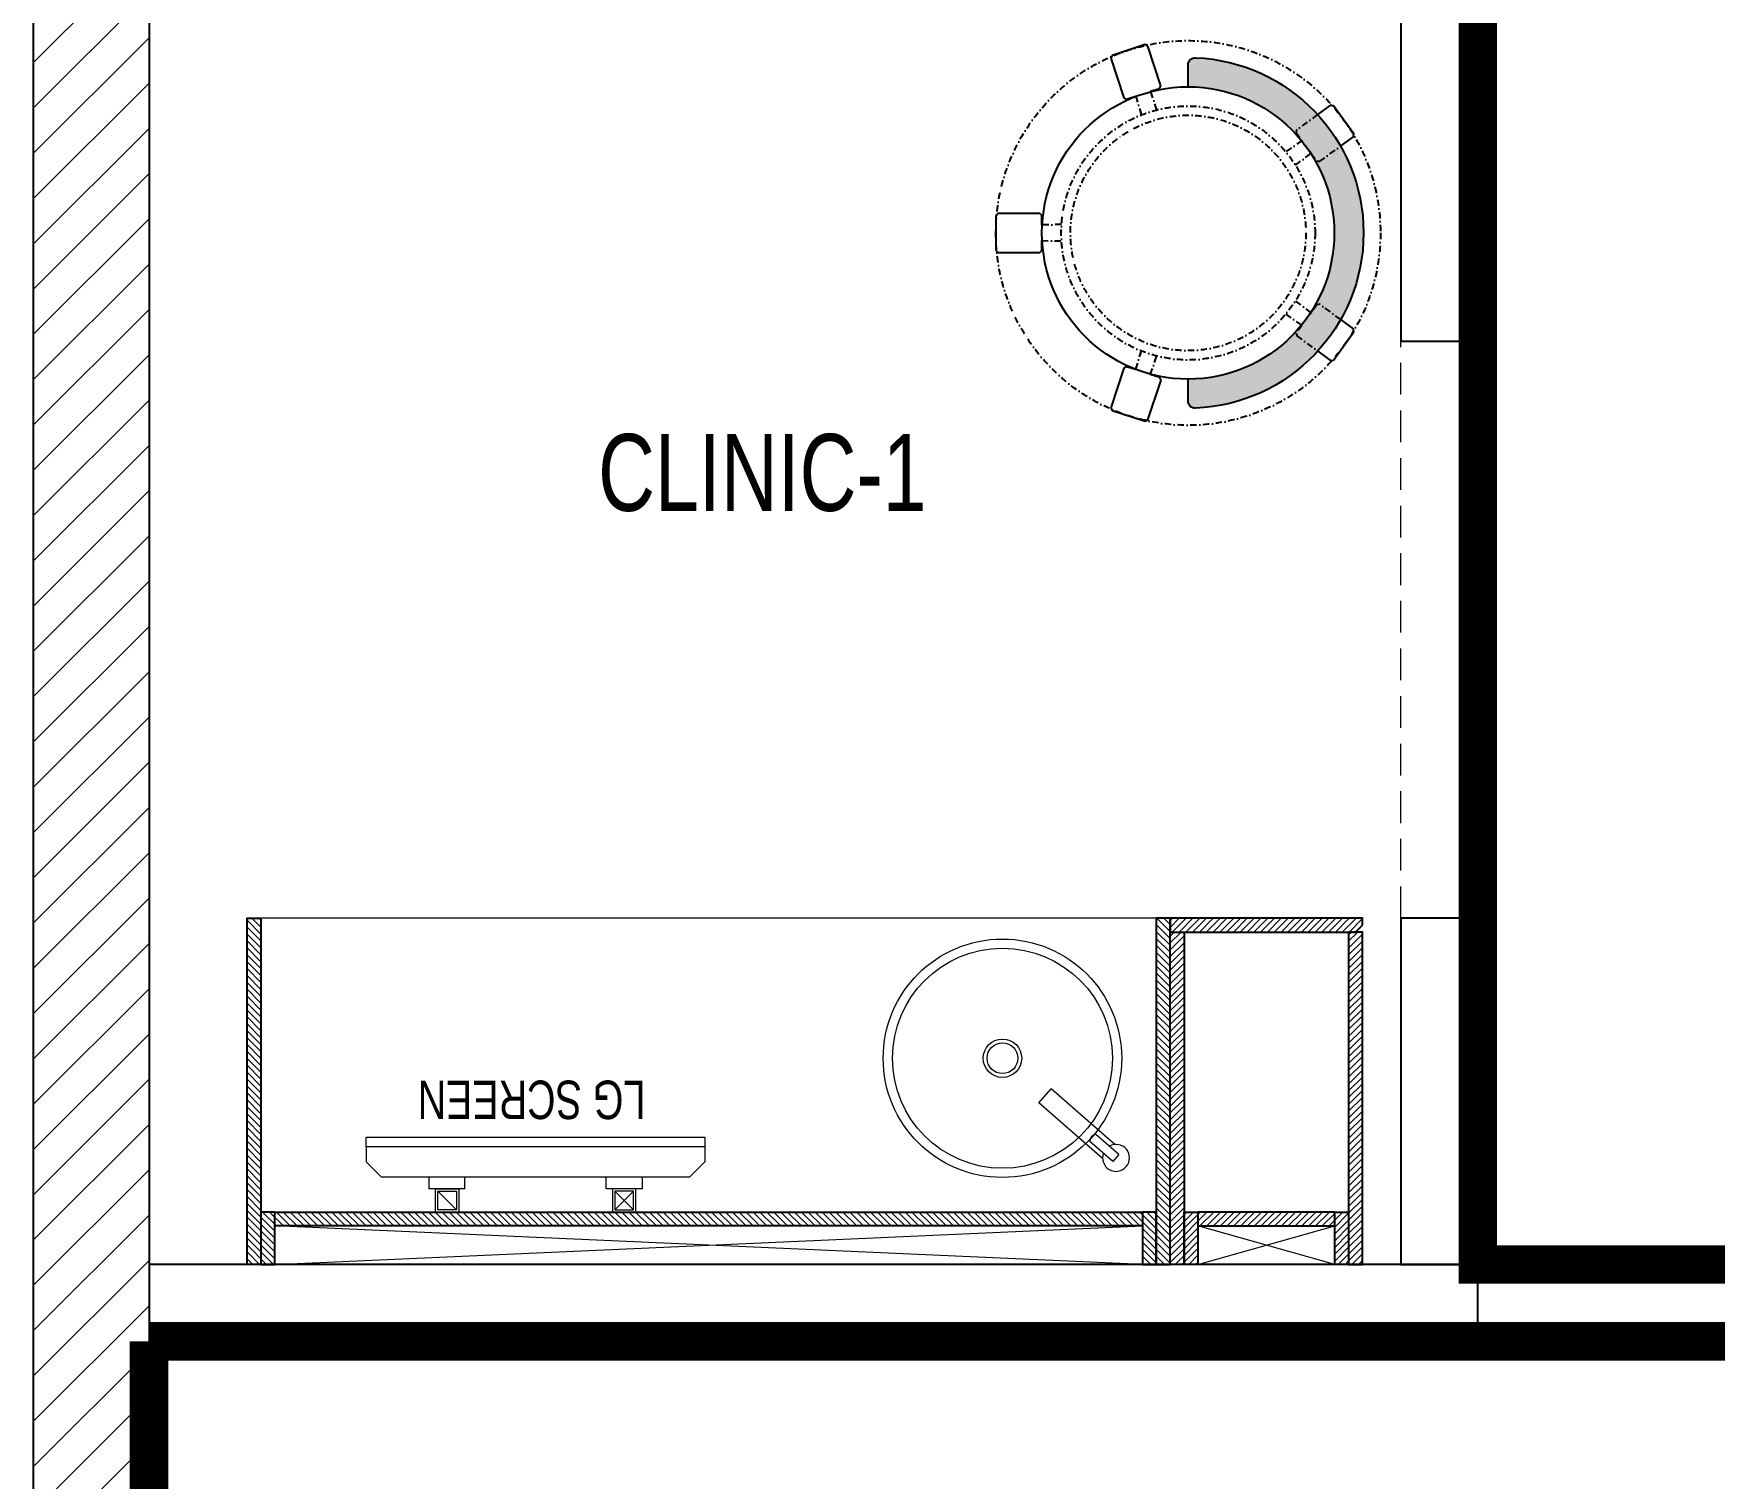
# Model space of a CAD drawing. Header units: feet. Extents: x 3504070 to 3509022, y -4902705 to -4880747.
# Drawn here: x 3504177 to 3506362, y -4887402 to -4885524 of the extents above; entities that cross this region are included whole.
import ezdxf

# ---------------------------------------------------------------- set-up
doc = ezdxf.new("R2010")
doc.units = ezdxf.units.FT
doc.header["$LTSCALE"] = 33
doc.header["$MEASUREMENT"] = 0
for name, pattern in [('a_p6_plan_L18$0$HIDDEN', [0.375, 0.25, -0.125]), ('ACAD_ISO03W100', [30, 12, -18]), ('DASHDOT2', [0.5, 0.25, -0.125, 0, -0.125])]:
    doc.linetypes.add(name, pattern=pattern)
doc.layers.add('A-WALL', color=1, linetype='Continuous')
for name, color, linetype, lineweight in [('Floor-Unit', 1, 'Continuous', 13), ('HATCH', 9, 'Continuous', 9), ('LENS-DIM', 252, 'Continuous', 5), ('LENS-FURNITURE', 13, 'Continuous', 9), ('LENS-PARTITION', 21, 'Continuous', 25), ('LENS-TEXT', 31, 'Continuous', 5), ('LENS_CURTAIN', 5, 'a_p6_plan_L18$0$HIDDEN', 9), ('LK-FF&E WALL', 1, 'Continuous', 9), ('LK-FLUTTED FINISH', 20, 'Continuous', 30), ('LK-IT', 3, 'Continuous', 18), ('LK-MIRROR', 133, 'Continuous', 13), ('LK-TILES FINISH', 251, 'Continuous', 5), ('LN-ELEVATION-1', 81, 'Continuous', 25), ('LN-ELEVATION-2', 103, 'Continuous', 20), ('LN-ELEVATION-3', 125, 'Continuous', 18), ('LN-HATCH', 251, 'Continuous', 0), ('TV', 92, 'Continuous', 18)]:
    doc.layers.add(name, color=color, linetype=linetype, lineweight=lineweight)
doc.styles.add('LK TXT', font='GILC____.TTF', dxfattribs={"height": 100})
doc.styles.get("Standard").update_dxf_attribs({"font": 'GILC____.TTF'})
pattern_1 = [(44.99999999999998, (35858.5, -100655.3575484328), (-4.419417382415918, 4.419417382415923), [])]

# ---------------------------------------------------------------- blocks, each defined once
blk = doc.blocks.new('A$Ce9e9bd8f')
at = {"layer": 'LN-HATCH'}
h = blk.add_hatch(dxfattribs=at)
h.set_pattern_fill('ANSI31', color=256, scale=333, angle=180)
h.set_pattern_definition([(225, (-6862226.830571342, 5277480.60623261), (29.43331976689004, -29.43331976689005), [])])
h.paths.add_polyline_path([(150, -4833.598860298284), (0, -4833.598860298284), (0, -10408.59886029828), (150, -10408.59886029828)])
h.paths.add_polyline_path([(150, 831.4011397017166), (0, 831.4011397017166), (0, -4048.598860298283), (150, -4048.598860298283)])
h.paths.add_polyline_path([(150, 2469.401139701717), (0, 2469.401139701717), (0, 1621.401139701716), (150, 1621.401139701716)])
h.paths.add_polyline_path([(150, 4581.401139701717), (0, 4581.401139701717), (0, 3259.401139701717), (150, 3259.401139701717)])
at = {"layer": 'A-WALL'}
blk.add_lwpolyline([(0, 831.4011397017166), (150, 831.4011397017166), (150, -4048.598860298283), (0, -4048.598860298283)], close=True, dxfattribs=at)
blk = doc.blocks.new('CLINIC - MOP CLOSET')
at = {"layer": 'LN-HATCH', "ltscale": 0.5}
h = blk.add_hatch(dxfattribs=at)
h.set_pattern_fill('ANSI31', color=256, scale=50, angle=360)
h.set_pattern_definition(pattern_1)
h.paths.add_polyline_path([(-106.3595435724128, 216), (-124.3595435724128, 216), (-124.3595435724128, -216), (-106.3595435724128, -216)])
h = blk.add_hatch(dxfattribs=at)
h.set_pattern_fill('ANSI31', color=256, scale=50, angle=360)
h.set_pattern_definition(pattern_1)
h.paths.add_polyline_path([(-106.3595435724128, 216), (-88.35954357241282, 216), (-88.35954357241282, 148), (-106.3595435724128, 148)])
h = blk.add_hatch(dxfattribs=at)
h.set_pattern_fill('ANSI31', color=256, scale=50, angle=360)
h.set_pattern_definition(pattern_1)
h.paths.add_polyline_path([(89.64045642758717, 216), (107.6404564275872, 216), (107.6404564275872, 148), (89.64045642758717, 148)])
h = blk.add_hatch(dxfattribs=at)
h.set_pattern_fill('ANSI31', color=256, scale=50, angle=360)
h.set_pattern_definition(pattern_1)
h.paths.add_polyline_path([(107.6404564275872, 216), (125.6404564275872, 216), (125.6404564275872, -216), (107.6404564275872, -216)])
h = blk.add_hatch(dxfattribs=at)
h.set_pattern_fill('ANSI31', color=256, scale=50, angle=360)
h.set_pattern_definition(pattern_1)
h.paths.add_polyline_path([(-88.35954357241282, 148), (89.64045642758717, 148), (89.64045642758717, 166), (-88.35954357241282, 166)])
h = blk.add_hatch(dxfattribs=at)
h.set_pattern_fill('ANSI31', color=256, scale=50, angle=360)
h.set_pattern_definition([(44.99999999999998, (35894.5, -101037.3575484328), (-4.419417382415918, 4.419417382415923), [])])
h.paths.add_polyline_path([(-115.3595435724055, -216), (-124.3595435724128, -225), (-124.3595435724128, -234), (125.6404564275872, -234), (125.6404564275872, -216)])
at = {"layer": 'LN-ELEVATION-1', "ltscale": 0.5}
for points in [[(-106.3595435724128, 216), (-124.3595435724128, 216), (-124.3595435724128, -216), (-106.3595435724128, -216)], [(-106.3595435724128, 216), (-88.35954357241282, 216), (-88.35954357241282, 148), (-106.3595435724128, 148)], [(89.64045642758717, 216), (107.6404564275872, 216), (107.6404564275872, 148), (89.64045642758717, 148)], [(107.6404564275872, 216), (125.6404564275872, 216), (125.6404564275872, -216), (107.6404564275872, -216)], [(-88.35954357241282, 148), (89.64045642758717, 148), (89.64045642758717, 166), (-88.35954357241282, 166)], [(-124.3595435724128, -225), (-124.3595435724128, -234), (125.6404564275872, -234), (125.6404564275872, -216), (-115.3595435724128, -216)]]:
    blk.add_lwpolyline(points, close=True, dxfattribs=at)
at = {"layer": 'LN-HATCH', "ltscale": 0.5}
for p, q in [((89.64045642758717, 216), (-88.35954357241282, 166)), ((-88.35954357241282, 216), (89.64045642758717, 166))]:
    blk.add_line(p, q, dxfattribs=at)
blk = doc.blocks.new('rtf')
at = {"color": 0, "linetype": 'ByBlock', "lineweight": -2}
for p, q in [((16412.5253540573, -172798.8148984113), (16452.40026456733, -172798.8148984113)), ((16412.5253540573, -172810.8148984113), (16412.5253540573, -172798.8148984113)), ((16412.5253540573, -172810.8148984113), (16452.40026456733, -172810.8148984113)), ((16425.26329468148, -172793.1007600746), (16535.26329468148, -172793.1007600746)), ((16535.26329468148, -172793.1007600746), (16535.26329468148, -172817.1007600746)), ((16425.26329468148, -172817.1007600746), (16535.26329468148, -172817.1007600746))]:
    blk.add_line(p, q, dxfattribs=at)
for centre, radius, start, end in [((16412.5253540573, -172805.1007600746), 17.5, 21.05058810897431, 340.9421780194656), ((16444.53660690578, -172804.8148984114), 9.891264419597851, 322.656233941354, 37.34376605891414)]:
    blk.add_arc(centre, radius, start, end, dxfattribs=at)
blk = doc.blocks.new('dsg')
at = {"color": 0, "linetype": 'ByBlock', "lineweight": -2}
for radius in [155, 143, 25, 20]:
    blk.add_circle((11491.5035008227, -171102.5847399924), radius, dxfattribs=at)
blk.add_blockref('rtf', (-5117.472106590168, 1702.9323767405), dxfattribs=at)
blk = doc.blocks.new('CLINIC - CABINET SINK')
at = {"layer": 'LN-HATCH', "ltscale": 0.5}
h = blk.add_hatch(dxfattribs=at)
h.set_pattern_fill('ANSI31', color=256, scale=2)
h.set_pattern_definition([(45, (4052861.500382861, 1708016.355767586), (-4.490128060534575, 4.490128060534575), [])])
h.paths.add_polyline_path([(-563.359543572413, 156.9999999999999), (564.640456427587, 156.9999999999999), (564.640456427587, 174.9999999999999), (-563.359543572413, 174.9999999999999)])
h.paths.add_polyline_path([(582.6404564275867, 225), (600.6404564275867, 225), (600.6404564275867, -225), (582.6404564275867, -225)])
h.paths.add_polyline_path([(564.640456427587, 225), (582.6404564275867, 225), (582.6404564275867, 156.9999999999999), (564.640456427587, 156.9999999999999)])
h.paths.add_polyline_path([(-581.359543572413, 225), (-599.359543572413, 225), (-599.359543572413, -225), (-581.359543572413, -225)])
h.paths.add_polyline_path([(-581.359543572413, 225), (-563.359543572413, 225), (-563.359543572413, 156.9999999999999), (-581.359543572413, 156.9999999999999)])
at = {"layer": 'LN-ELEVATION-1', "ltscale": 0.5}
for points in [[(-581.359543572413, 225), (-599.359543572413, 225), (-599.359543572413, -225), (-581.359543572413, -225)], [(-581.359543572413, 225), (-563.359543572413, 225), (-563.359543572413, 156.9999999999999), (-581.359543572413, 156.9999999999999)], [(564.640456427587, 225), (582.6404564275867, 225), (582.6404564275867, 156.9999999999999), (564.640456427587, 156.9999999999999)], [(582.6404564275867, 225), (600.6404564275867, 225), (600.6404564275867, -225), (582.6404564275867, -225)], [(-563.359543572413, 156.9999999999999), (564.640456427587, 156.9999999999999), (564.640456427587, 174.9999999999999), (-563.359543572413, 174.9999999999999)]]:
    blk.add_lwpolyline(points, close=True, dxfattribs=at)
at = {"layer": 'LN-ELEVATION-2', "ltscale": 0.5}
blk.add_line((582.6404564275867, -225), (-581.359543572413, -225), dxfattribs=at)
at = {"layer": 'LN-HATCH', "ltscale": 0.5}
for p, q in [((564.640456427587, 225), (-563.359543572413, 174.9999999999999)), ((-563.359543572413, 225), (564.640456427587, 174.9999999999999))]:
    blk.add_line(p, q, dxfattribs=at)
at = {"layer": 'LN-ELEVATION-3', "xscale": -1, "rotation": 41.1558274151866}
blk.add_blockref('dsg', (-103569.3304926871, 136346.6509754679), dxfattribs=at)
blk = doc.blocks.new('CLINIC SCREEN')
at = {"layer": 'TV'}
for p, q in [((-103.1090284836336, 42.85441964946222), (-127.4114311772946, 18.55201695591665)), ((-127.4114311772946, 42.85441964946222), (-103.1090284836336, 18.55201695591665)), ((102.7052824410566, 42.85441964946222), (127.007685134602, 18.55201695591665))]:
    blk.add_line(p, q, dxfattribs=at)
at = {"layer": 'TV', "ltscale": 12}
for p, q in [((-220.0000000000082, -19.41163062257681), (-200.5883693773149, 0)), ((200.5883693773149, 0), (-200.5883693773149, 0)), ((-138.5315413423604, 0), (-138.5315413423604, 15.514207008644)), ((-138.5315413423604, 15.514207008644), (-91.98892031613741, 15.514207008644)), ((-91.98892031613741, 15.514207008644), (-91.98892031613741, 0)), ((91.98892031610741, 15.514207008644), (91.98892031610741, 0)), ((91.98892031610741, 15.514207008644), (138.5315413423595, 15.514207008644)), ((138.5315413423595, 0), (138.5315413423595, 15.514207008644)), ((219.9999999999918, -19.41163062257681), (200.5883693773149, 0)), ((-220.0000000000082, -38.82326124538668), (-220.0000000000082, -19.41163062257681)), ((219.9999999999918, -38.82326124538668), (219.9999999999918, -19.41163062257681))]:
    blk.add_line(p, q, dxfattribs=at)
at = {"layer": 'TV'}
for points in [[(-130.4492315140169, 15.51421661919448), (-100.0712281470269, 15.51421661919448), (-100.0712281470269, 45.89221998606814), (-130.4492315140169, 45.89221998606814)], [(130.0454854713243, 15.51421661919448), (99.66748210433435, 15.51421661919448), (99.66748210433435, 45.89221998606814), (130.0454854713243, 45.89221998606814)], [(-127.4114311772946, 18.55201695591665), (-103.1090284836336, 18.55201695591665), (-103.1090284836336, 42.85441964946222), (-127.4114311772946, 42.85441964946222)], [(127.007685134602, 18.55201695591665), (102.7052824410566, 18.55201695591665), (102.7052824410566, 42.85441964946222), (127.007685134602, 42.85441964946222)]]:
    blk.add_lwpolyline(points, close=True, dxfattribs=at)
at = {"layer": 'TV', "ltscale": 12}
blk.add_lwpolyline([(-220.0000000000082, -51.71278328332107), (-220.0000000000082, -38.82326124538668), (219.9999999999918, -38.82326124538668), (219.9999999999918, -51.71278328332107)], close=True, dxfattribs=at)
at = {"layer": 'Floor-Unit', "color": 0, "ltscale": 2, "insert": (5.199680584678389, -100.4085774972336), "char_height": 50, "attachment_point": 5}
blk.add_mtext_dynamic_manual_height_columns('LG SCREEN', width=466.4796511627907, gutter_width=12.5, heights=[0], dxfattribs=at)
blk = doc.blocks.new('DR STOOL')
at = {"layer": 'HATCH'}
h = blk.add_hatch(dxfattribs=at)
h.set_pattern_fill('ANSI36', color=250, angle=-90.00000000000001)
h.set_pattern_definition([(315, (-227.8099174643867, 917.3997257252777), (6.173926083235043, -1.683798022700468), [7.9375, -1.587499999999999, 0, -1.587499999999999])])
edge = h.paths.add_edge_path()
edge.add_line((-190.0000000041909, 4.511094e-10), (-218.6899174675346, 4.511094e-10))
edge.add_arc((-218.6899174670689, 9.120000000388245), 9.119999999940092, 177.6119845363388, 269.9999999996136, ccw=False)
edge.add_arc((-1.8626451e-09, 3.565219e-10), 228.000000002257, 2.3880154632688004, 177.6119845367313, ccw=False)
edge.add_arc((218.6899174633436, 9.120000000497384), 9.120000000051716, -90.00000000034493, 2.3880154629299, ccw=False)
edge.add_line((218.6899174633436, 4.511094e-10), (190, 4.511094e-10))
edge.add_arc((-1.8626451e-09, 4.511094e-10), 190.000000001979, -1.27e-14, 180)
at = {"layer": 'LN-ELEVATION-1', "color": 1, "ltscale": 100}
for p, q in [((-128.6221585394814, 215.4841044476634), (-165.2704676063731, 189.0243927398114)), ((-124.7228340068832, 214.8545704018979), (-128.6221585394814, 215.4841044476634)), ((-112.6981821293011, 198.1996966340157), (-124.7228340068832, 214.8545704018979)), ((124.7553772013634, 214.9803744515593), (112.5488144652918, 198.2845540212292)), ((128.7014972954057, 215.5933048763618), (124.7553772013634, 214.9803744515593)), ((128.7014972954057, 215.5933048763618), (124.7553772013634, 214.9803744515593)), ((165.1911288509145, 188.915192311113), (128.7014972954057, 215.5933048763618)), ((165.1911288509145, 188.915192311113), (128.7014972954057, 215.5933048763618)), ((-165.2704676063731, 189.0243927398114), (-165.9069543029182, 185.0820035930228)), ((-165.9069543029182, 185.0820035930228), (-153.8003208162263, 168.3135803133482)), ((153.6734594982117, 168.4294150282658), (165.7973639420234, 185.0121775862135)), ((165.7973639420234, 185.0121775862135), (165.1911288509145, 188.915192311113)), ((165.7973639420234, 185.0121775862135), (165.1911288509145, 188.915192311113)), ((-191.2928382232785, -35.45407700946089), (-242.9550312487409, -52.24013893969095)), ((-187.9259491492994, -37.1695928365807), (-191.2928382232785, -35.45407700946089)), ((-184.1424400564283, -48.81403796559607), (-187.9259491492994, -37.1695928365807)), ((188.0651108901948, -36.96233201187715), (184.0504167033359, -49.19388854173303)), ((191.3981811110861, -35.27656588272658), (188.0651108901948, -36.96233201187715)), ((243.0100176925771, -52.21682526778022), (191.3981811110861, -35.27656588272658)), ((-242.9550312487409, -52.24013893969095), (-244.7482102331705, -55.75945052818861)), ((-244.7482102331705, -55.75945052818861), (-230.7800458371639, -98.74904560100549)), ((230.715890809428, -98.7280946081737), (244.8123673382215, -55.78040257930116)), ((244.8123673382215, -55.78040257930116), (243.0100176925771, -52.21682526778022)), ((-227.2218665438704, -100.5620286722478), (-175.5596735184081, -83.7759667420105)), ((-173.8639617776498, -80.4479453730819), (-177.8421125086024, -68.2044548037811)), ((-175.5596735184081, -83.7759667420105), (-173.8639617776498, -80.4479453730819)), ((177.6922140880488, -68.56540505095472), (173.8739495249465, -80.1985000452405)), ((173.8739495249465, -80.1985000452405), (175.5794035866856, -83.5704969359358)), ((175.5794035866856, -83.5704969359358), (227.1912401677109, -100.5107563209894)), ((-230.7800458371639, -98.74904560100549), (-227.2218665438704, -100.5620286722478)), ((227.1912401677109, -100.5107563209894), (230.715890809428, -98.7280946081737)), ((-22.72193054761737, -190.2142363802995), (-25.39390889601782, -192.886214728569)), ((-25.39390889601782, -192.886214728569), (-25.39390889601782, -247.2070584567482)), ((-10.47823652112856, -190.2142363802995), (-22.72193054761737, -190.2142363802995)), ((22.78362171910703, -190.2142363802995), (9.910054048988968, -190.2142363802995)), ((25.42475448176265, -192.8553691428751), (22.78362171910703, -190.2142363802995)), ((25.42475448176265, -247.1762128710543), (25.42475448176265, -192.8553691428751)), ((-25.39390889601782, -247.2070584567482), (-22.60096735274419, -250)), ((-22.60096735274419, -250), (22.60096735274419, -250)), ((22.60096735274419, -250), (25.42475448176265, -247.1762128710543))]:
    blk.add_line(p, q, dxfattribs=at)
at = {"layer": 'LN-ELEVATION-1', "linetype": 'DASHDOT2'}
for p, q in [((-92.92521573789418, 170.8129362839827), (-112.6981821293011, 198.1996966340157)), ((112.5488144652918, 198.2845540212292), (92.69529851106927, 171.1294289919315)), ((-153.8003208162263, 168.3135803133482), (-134.1093360339291, 141.0403694751003)), ((-103.4542870586738, 159.9154408004979), (-93.52748446213081, 167.0824927485227)), ((-88.15393704269081, 139.4771787207864), (-103.4542870586738, 159.9154408004979)), ((-93.52748446213081, 167.0824927485227), (-92.92521573789418, 170.8129362839827)), ((103.6608748426661, 159.8406005539291), (88.19885099539533, 139.4487815762331)), ((92.69529851106927, 171.1294289919315), (93.26858203159645, 167.4385604566923)), ((93.26858203159645, 167.4385604566923), (103.6608748426661, 159.8406005539291)), ((133.7372852512635, 141.1612321265929), (153.6734594982117, 168.4294150282658)), ((-134.1093360339291, 141.0403694751003), (-130.4219571123831, 140.4450534014686)), ((-130.4219571123831, 140.4450534014686), (-119.9844727469608, 147.9808124662595)), ((-119.9844727469608, 147.9808124662595), (-105.3687285655178, 126.9741353208374)), ((105.4096150295809, 126.94019481352), (120.1194891873747, 147.8074627162714)), ((120.1194891873747, 147.8074627162714), (130.0033113472163, 140.5812532722048)), ((130.0033113472163, 140.5812532722048), (133.7372852512635, 141.1612321265929)), ((-159.954806596972, -40.49024384317454), (-184.1424400564283, -48.81403796559607)), ((184.0504167033359, -49.19388854173303), (159.8786162491887, -40.79004861696012)), ((-177.8421125086024, -68.2044548037811), (-153.4148110738024, -60.73628028803068)), ((153.3006618716754, -61.02382378749462), (177.6922140880488, -68.56540505095472)), ((-10.92024635523557, -164.6382343793375), (-10.47823652112856, -190.2142363802995)), ((9.910054048988968, -190.2142363802995), (10.35584833659231, -164.674698740353))]:
    blk.add_line(p, q, dxfattribs=at)
at = {"layer": 'LN-ELEVATION-1', "color": 1, "ltscale": 100}
blk.add_lwpolyline([(-190.0000000023283, 0), (-218.6899174656719, 0, -0.4264743413925903), (-227.8019973598421, 9.5, -0.959166304662544), (227.8019973593764, 9.5, -0.4264743413925903), (218.6899174647406, 0), (190.0000000013969, 0)], format="xyb", dxfattribs=at)
at = {"layer": 'LN-ELEVATION-1', "linetype": 'DASHDOT2'}
for radius in [250, 165, 153]:
    blk.add_circle((0, 0), radius, dxfattribs=at)
at = {"layer": 'LN-ELEVATION-1', "color": 1, "ltscale": 100}
blk.add_circle((0, 0), 190, dxfattribs=at)

msp = doc.modelspace()

# ---------------------------------------------------------------- linework, layer by layer
at = {"layer": 'LENS-PARTITION'}
for points in [[(3505954.774950437, -4884623.737150934), (3505954.774950437, -4885923.737150934), (3506054.774950437, -4885923.737150934), (3506054.774950437, -4884623.737150934)], [(3505954.774950437, -4886673.737150935), (3505954.774950437, -4887123.737150934), (3506054.774950437, -4887123.737150934), (3506054.774950437, -4886673.737150935)], [(3506054.774950437, -4887123.737150934), (3504327.274950437, -4887123.737150934), (3504327.274950437, -4887223.737150934), (3506054.774950437, -4887223.737150934)]]:
    msp.add_lwpolyline(points, close=True, dxfattribs=at)
at = {"layer": 'LENS_CURTAIN', "ltscale": 5}
for points in [[(3505954.774950437, -4886673.737150935), (3505954.774950437, -4885923.737150934), (3506054.774950437, -4885923.737150934), (3506054.774950437, -4886673.737150935)], [(3506054.774950437, -4887123.737150934), (3506854.774950437, -4887123.737150934), (3506854.774950437, -4887223.737150934), (3506054.774950437, -4887223.737150934)]]:
    msp.add_lwpolyline(points, close=True, dxfattribs=at)
at = {"layer": 'LK-FLUTTED FINISH', "linetype": 'ACAD_ISO03W100', "ltscale": 0.05, "const_width": 50}
msp.add_lwpolyline([(3508504.774950437, -4887223.737150934), (3504327.274950437, -4887223.737150934)], dxfattribs=at)
at = {"layer": 'LK-MIRROR', "linetype": 'ACAD_ISO03W100', "ltscale": 0.05, "const_width": 50}
msp.add_lwpolyline([(3504327.274950437, -4887223.737150934), (3504327.274950437, -4889853.737150933), (3504564.774950437, -4889853.737150933), (3504577.274950437, -4890813.737150933)], dxfattribs=at)
at = {"layer": 'LK-TILES FINISH', "color": 212, "linetype": 'ACAD_ISO03W100', "ltscale": 0.05, "const_width": 50}
msp.add_lwpolyline([(3506854.774950436, -4883273.737150934), (3506854.774950436, -4882823.737150934), (3506054.774950437, -4882823.737150934), (3506054.774950437, -4887123.737150934), (3506854.774950437, -4887123.737150934), (3506854.774950436, -4884023.737150934)], dxfattribs=at)

# ---------------------------------------------------------------- block references
at = {"layer": 'LENS-DIM', "color": 2}
msp.add_blockref('A$Ce9e9bd8f', (3504177.274950437, -4885805.138290635), dxfattribs=at)
at = {"layer": 'LENS-FURNITURE', "rotation": 270}
msp.add_blockref('DR STOOL', (3505678.161027565, -4885782.876597031), dxfattribs=at)
at = {"layer": 'LK-FF&E WALL', "xscale": -1, "rotation": 180}
msp.add_blockref('CLINIC - CABINET SINK', (3505054.13449401, -4886898.737150935), dxfattribs=at)
at = {"layer": 'LK-FF&E WALL', "rotation": 180}
msp.add_blockref('CLINIC - MOP CLOSET', (3505780.415406866, -4886907.737150934), dxfattribs=at)
at = {"layer": 'LK-IT', "rotation": 180}
msp.add_blockref('CLINIC SCREEN', (3504829.774950437, -4887009.844930958), dxfattribs=at)

# ---------------------------------------------------------------- texts
at = {"layer": 'LENS-TEXT', "color": 0, "linetype": 'Continuous', "ltscale": 3, "insert": (3505124.60343169, -4886094.921961152), "char_height": 100, "attachment_point": 5, "style": 'LK TXT'}
msp.add_mtext_dynamic_manual_height_columns('CLINIC-1', width=337.0465116279069, gutter_width=0.9999999999999992, heights=[0], dxfattribs=at)

doc.saveas('drawing.dxf')
